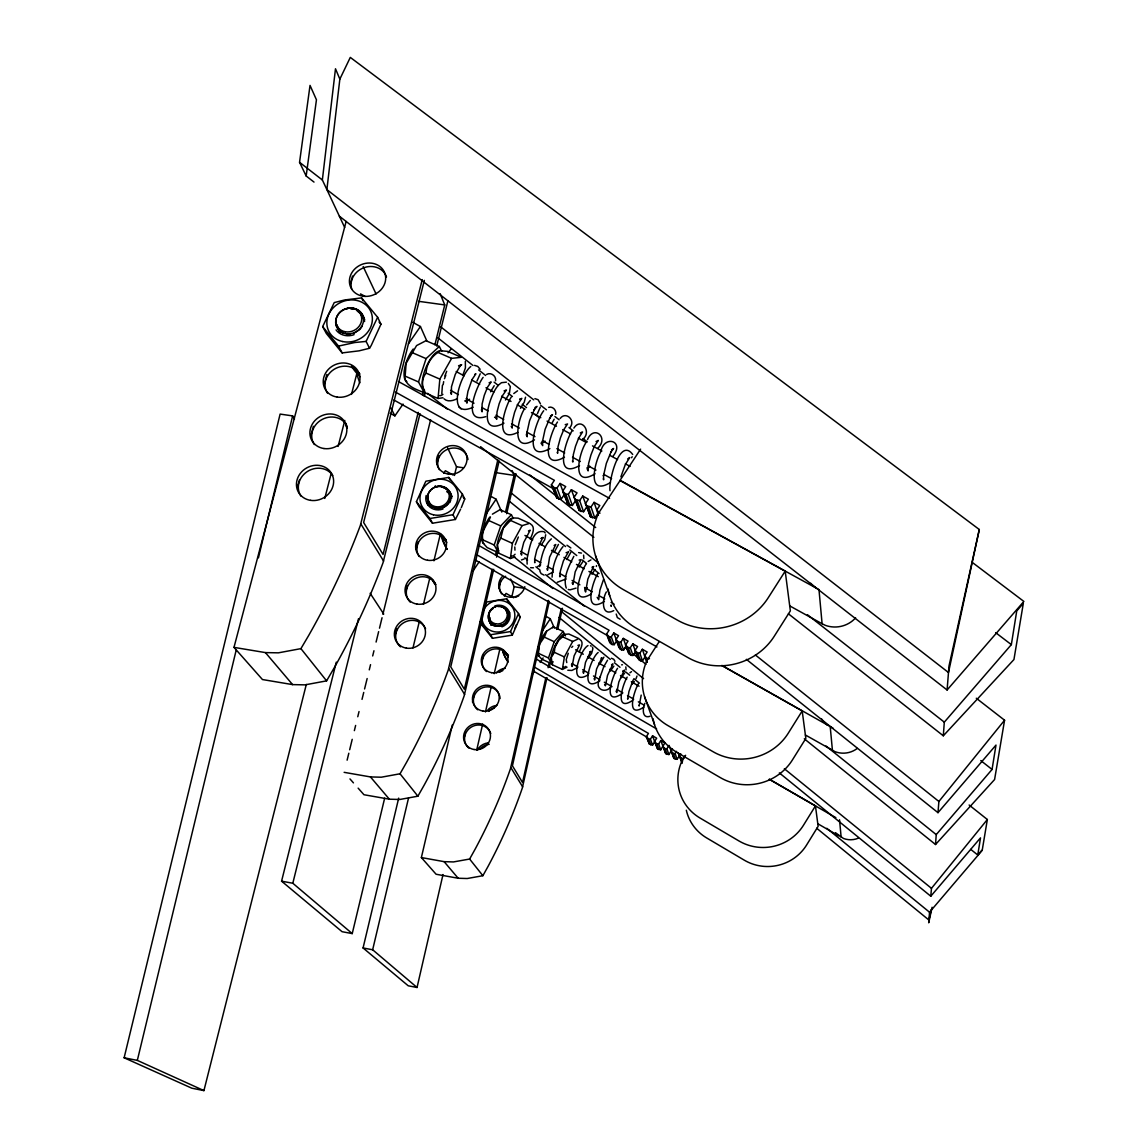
<?xml version="1.0" encoding="UTF-8"?>
<svg xmlns="http://www.w3.org/2000/svg" width="1148" height="1148" viewBox="0 0 1148 1148"><rect width="100%" height="100%" fill="white"/><g stroke="black" fill="none" stroke-linecap="round" stroke-linejoin="round"><path stroke-width="1.5" d="M441.808 393.664L442.411 385.312M583.873 558.703L583.586 555.115M552.69 654.719L552.719 653.083M592.856 648.764L591.593 653.456L588.12 658.235M526.946 559.406L527.162 564.099M626.033 669.858L625.832 666.888M562.62 636.81L563.697 634.457L568.863 634.012L578.865 638.618L572.694 641.459L564.386 656.957L562.362 669.428L552.346 664.778L551.255 657.589L554.297 652.294L554.929 647.4L558.789 640.225L562.62 636.81L572.694 641.459M552.346 664.778L552.446 663.228M943.312 735.796L944.302 722.164L1011.345 644.631L1016.741 610.951L1023.327 603.346L1013.942 659.54L943.312 735.796L788.418 613.836M804.303 738.824L935.52 844.512L936.237 834.61L992.059 769.447L995.99 745.081L937.988 812.669L746.358 659.339M982.2 850.395L929.55 912.23L928.703 922.805L932.09 907.264M339.377 216.197L947.1 689.991L948.994 666.012L979.301 529.515L350.298 57.4L339.851 79.112L326.879 189.607L948.478 672.513L979.301 529.515M937.988 812.669L938.892 801.476L1004.572 720.212L976.288 698.228M508.664 618.643L508.88 616.103M508.894 619.116L509.109 616.562L507.057 610.894M779.334 772.905L930.784 896.215L931.473 888.337L987.352 819.514L969.127 805.021M438.034 398.485L439.842 379.113L451.623 358.363L461.367 357.301L447.763 351.417L440.057 350.685L437.919 352.407C431.017 357.1 426.295 364.662 426.123 373.114C421.373 378.539 421.919 386.202 424.416 392.501L438.034 398.485L442.941 397.753M443.171 384.666L443.659 381.638M490.009 617.581L490.21 622.517M488.804 615.242L489.249 620.666M427.616 498.849L427.931 495.993M344.658 227.419L322.358 179.978L335.489 68.765L339.851 79.112M510.386 558.502L512.381 543.334L522.096 525.641L529.659 523.345L518.179 518.179L514.304 517.963L510.745 518.996L510.516 520.431L503.283 528.18L500.786 538.096L497.457 544.626L498.878 553.264L510.386 558.502L514.964 556.952M514.792 546.979L514.964 550.15M306.172 176.003L316.446 99.79L310.032 85.397L299.556 162.298L306.172 176.003L314.007 182.087M539.689 566.624C541.483 556.938 543.635 545.63 551.341 538.857M527.004 558.717C529.371 550.208 531.366 529.085 543.851 531.696M970.778 849.405L977.766 855.016L980.507 837.868L930.784 896.215M987.352 819.514L982.315 849.664L977.766 855.016M1004.572 720.212L994.599 779.521L935.52 844.512M599.371 680.003C594.607 688.743 604.766 693.894 610.636 687.221M636.996 676L636.049 678.669M596.314 566.466L596.486 565.605M545.774 678.138L522.541 782.491L512.424 765.816L549.318 601.351M548.098 667.706L549.261 662.482M556.608 629.434L561.257 608.569M452.269 725.005L421.373 857.556L436.096 874.245L458.167 878.249L467.222 878.521L482.877 875.709L488.029 866.453A511.118 455.813 -40.7 0 0 522.311 788.045L546.993 677.636M549.304 667.218L550.466 662.023M557.799 629.061L562.42 608.282M931.243 909.618L928.933 920.05L816.716 828.253M421.373 857.556L444.132 861.66L453.474 861.933L469.632 859.034L474.956 849.491A527.004 467.623 -40.4 0 0 510.458 768.715L548.371 600.39M398.686 798.118L363.069 947.961L408.243 985.802L417.04 987.481L443.013 874.532M476.664 750.247L482.648 724.144M485.446 711.975L491.028 687.609M494.214 673.689L499.796 649.337M511.764 597.147L514.161 586.714L510.573 579.051M464.466 736.743L465.256 733.271M472.474 702.102L474.468 693.449M481.686 662.267L483.279 655.336M498.892 587.805L500.499 580.874M492.248 569.236L464.352 689.187L450.748 666.859L499.136 461.022M495.491 555.331L496.697 550.122M505.594 511.879L514.089 475.372L512.151 470.651M358.133 788.145L363.959 794.732L389.359 799.195L399.805 799.482L417.886 796.195L423.928 785.562A588.034 511.678 -39.4 0 0 464.194 695.774L493.726 569.322M496.553 557.153L497.773 551.93M506.655 513.687L515.954 473.708M344.127 772.331L370.445 776.923L381.279 777.21L400.035 773.781L406.306 762.789A609.186 526.458 -39.1 0 0 448.28 669.887L497.816 459.903M417.04 987.481L372.655 949.769L408.53 798.032M412.979 647.903L419.264 621.771M423.454 604.35L429.739 578.233M433.915 560.812L440.201 534.681M454.436 475.459L456.531 466.748L447.605 447.792M336.292 662.123L281.576 881.176L342.075 931.702L352.235 933.597L384.666 798.147M600.06 677.162L603.733 666.758L607.536 660.2M306.301 684.481L203.928 1090.6L191.845 1088.204L124.127 1057.782L280.112 414.084L292.625 415.906L294.476 418.977M203.928 1090.6L137.329 1060.393L236.215 649.998M258.429 557.842L292.625 415.906M538.599 653.384L548.471 657.991L551.686 663.788L541.885 659.21L538.225 655.365L539.431 644.315L544.339 637.126L546.807 631.056L553.307 626.894L563.18 631.443L565.49 635.92M395.586 633.911L396.849 628.717M405.689 592.368L407.368 585.437M416.207 549.088L417.886 542.172M436.828 464.266L438.923 455.613M599.256 680.463L600.117 676.904M347.112 760.177L348.82 753.231M349.666 749.759L352.221 739.326M354.359 730.645L355.636 725.436M357.76 716.754L359.037 711.545M362.022 699.376L363.729 692.431M364.576 688.958L367.145 678.54M369.269 669.858L370.546 664.649M372.684 655.953L373.961 650.744M376.085 642.062L378.639 631.644M379.5 628.171L382.054 617.739M382.901 614.266L430.629 419.723M418.202 412.347L383.073 554.441L363.629 522.484L424.344 280.37M422.478 395.027L423.339 391.554M434.905 344.773L444.75 304.923L440.129 293.687M346.136 221.464L233.991 647.372L262.462 679.544L292.596 684.61L305.024 684.868L326.592 680.864L333.925 668.323A697.324 585.595 -38.1 0 0 383.073 562.62L420.024 413.667M424.301 396.318L425.162 392.846M436.728 346.007L447.864 300.905M352.235 933.597L292.812 883.243L358.492 618.7M233.991 647.372L265.418 652.595L278.39 652.839L300.919 648.634L308.625 635.576A727.373 604.752 -37.8 0 0 360.314 525.554L422.234 279.581M324.769 498.433L330.997 474.167M338.115 446.429L344.802 420.412M351.475 394.41L357.258 371.866M515.208 544.87L518.351 537.006M644.875 703.294C642.521 707.842 641.789 719.107 649.983 716.295M297.619 486.752L299.427 479.85M311.122 434.949L313.375 426.31M324.167 384.867L326.864 374.506M350.714 282.968L352.508 276.065M405.144 376.128L404.613 378.137C407.066 386.919 416.839 389.574 424.258 392.731L418.518 381.954L405.144 376.128L406.134 363.299L416.581 345.577L425.951 340.726L439.325 346.466L441.679 351.216M482.877 539.876L494.214 545.027L498.39 552.676L487.139 547.567L482.705 542.688L482.877 539.876C480.596 530.821 487.685 524.478 490.454 516.973M641.187 695.085L639.149 706.063L638.962 705.259M480.223 373.789L476.98 381.05M509.439 393.118L510.329 386.546L508.334 383.461M620.881 476.865L625.287 464.581L629.735 457.55L627.683 458.913M606.359 591.938C602.14 598.696 600.978 617.294 613.735 610.636M540.292 407.124L537.364 413.797M418.518 381.954L426.08 358.621L439.325 346.466M558.445 544.396L554.197 552.332M444.477 378.711L445.797 375.324M494.214 545.027L500.743 525.913L511.391 514.72L500.069 509.655L492.406 514.161M570.269 427.128C575.708 420.139 565.72 410.912 560.167 418.503M548.471 657.991L554.24 641.718L563.18 631.443M570.786 552.36L566.768 559.521M480.668 623.536L492.478 638.302L512.324 635.117L510.53 631.558L518.523 613.534L506.612 598.782L486.766 601.983L483.538 608.325M369.527 348.26L366.112 341.415L377.62 317.25L361.62 297.906L344.673 299.958L334.226 302.598L322.645 326.606L326.348 333.523L342.133 352.91L359.066 350.843L369.527 348.26L371.206 345.491L380.964 324.224L377.62 317.25M455.412 519.484L453.015 514.706L462.414 494.128L448.782 477.425L425.851 481.213L416.408 501.69L418.991 506.512L432.466 523.23L455.412 519.484L460.592 509.167M518.523 613.534L520.274 617.179L512.324 635.117M462.414 494.128L464.739 498.993L461.309 507.617M449.801 502.58L450.848 499.782M444.893 375.941L446.687 371.278M603.905 657.144L599.457 664.635M603.518 579.496L599.859 590.273L598.711 599.687L597.175 597.304M424.416 392.501L424.947 391.181M524.249 409.233C517.432 419.895 510.63 454.508 534.48 439.871M462.802 375.267L465.414 367.948L465.342 361.304M585.58 443.257C578.879 453.804 570.972 488.632 595.051 473.765M638.345 683.821C634.055 691.053 625.301 719.409 643.913 707.082M554.584 646.884L556.967 642.564M568.274 653.298L566.222 659.583L566.768 662.583M530.175 539.115C532.098 534.868 536.073 527.205 530.519 523.962M633.237 679.817L628.917 691.584L627.769 699.247L627.54 698.458M627.181 677.133C622.661 684.337 614.037 712.865 632.634 700.395M597.706 573.77C592.368 582.136 582.84 614.941 604.422 601.394M579.195 651.992C580.773 648.534 584.476 641.976 579.711 639.379M572.077 430.859C565.476 440.717 553.48 480.237 579.51 465.571M494.2 385.699L490.598 391.784M509.124 393.922L505.45 400.006M511.276 397.065C504.919 406.335 492.836 444.75 517.848 432.366M557.483 422.019C550.394 432.079 538.082 471.814 564.486 457.234M582.897 439.167C592.153 431.863 581.075 416.695 573.9 428.089M552.245 422.694L554.168 419.235M617.538 668.323C612.616 675.311 601.839 706.895 621.757 693.851M612.903 456.359C625.316 441.133 604.135 434.116 600.705 451.925C594.564 462.429 586.284 497.156 610.435 482.533M595.051 569.48L591.938 574.201M593.172 567.083L587.848 579.109L585.609 591.995L584.863 590.302M582.739 561.86L579.18 567.112M586.327 563.783C580.257 571.891 568.432 607.766 591.435 593.832M573.828 556.335C569.15 565.691 562.62 577.573 566.28 588.092M769.304 779.205L815.453 805.896L803.5 825.211A46.752 45.289 -9.2 0 1 738.996 840.982L699.72 817.85A47.226 45.59 -13.7 0 1 681.812 761.268L685.6 755.298M721.891 665.409L802.194 710.942L788.245 733.228A54.444 52.019 -11.6 0 1 713.095 751.725L667.519 725.349A54.946 52.263 -15.1 0 1 647.013 660.473L659.153 641.675M613.879 666.098L610.392 671.02M597.792 448.237C609.215 437.431 593.817 424.545 587.489 439.584M563.022 546.591C556.019 554.958 552.489 566.366 552.088 577.157M684.911 756.173L683.476 758.441L681.668 758.311L679.3 756.001M534.652 667.232L648.448 733.414L646.281 736.786L649.424 744.119L652.566 745.038L650.399 739.183L652.552 735.811L656.67 738.193L654.504 741.579L657.574 748.869L660.731 749.788L658.636 743.976L660.789 740.589L665.754 753.633L668.911 754.552L666.888 748.783L669.04 745.396L673.948 758.412L677.105 759.33L680.735 753.748M785.203 571.13L768.299 597.649A65.68 61.461 -13.2 0 1 677.564 620.221L622.862 589.34A66.225 61.605 -16 0 1 598.711 512.883L620.221 480.338L785.203 571.13L790.355 610.851L774.297 636.193A62.509 58.849 -12.8 0 1 687.953 657.603L635.82 627.942A63.04 59.022 -15.8 0 1 608.053 588.953M668.911 754.552L672.455 748.927M677.105 759.33L675.153 753.59L676.588 751.337M652.566 745.038L654.704 741.68L652.552 735.811M660.731 749.788L664.907 742.986L660.789 740.589M476.678 554.685L609.057 630.266L606.531 634.126L609.502 641.99L612.128 644.545L614.194 644.688L611.267 636.839L613.793 632.964L618.542 635.676L616.017 639.551L618.887 647.372L621.527 649.94L623.594 650.069L620.781 642.263L623.292 638.388L628.056 641.115L625.531 644.989L628.315 652.767L630.955 655.336L633.022 655.465L630.295 647.716L632.821 643.827L637.585 646.554L635.074 650.442L637.757 658.163L640.412 660.746L642.478 660.875L639.852 653.169L642.363 649.28L647.156 652.021L644.631 655.91L646.74 662.195M642.478 660.875L644.975 657.029L642.363 649.28M623.594 650.069L626.091 646.224L623.292 638.388M633.022 655.465L635.518 651.619L632.821 643.827M624.641 673.058L621.226 677.736M614.194 644.688L616.677 640.842L613.793 632.964M532.342 674.292L534.294 671.307M540.163 662.396L543.09 657.933M640.598 449.141L619.934 480.51L818.983 589.613L822.097 623.737L825.326 625.344A26.734 25.127 -5.3 0 0 855.619 617.839M542.545 630.496L550.279 618.772L545.702 616.146M395.457 392.085L554.398 480.323L551.356 484.887L556.852 498.089L561.171 499.251L556.995 488.015L560.052 483.452L565.691 486.594L562.649 491.157L568.016 504.316L572.35 505.479L568.317 494.314L571.36 489.737L579.209 510.559L583.557 511.735L579.654 500.614L582.71 496.036L590.445 516.815L594.793 517.992L597.807 513.457M583.557 511.735L586.556 507.201M594.793 517.992L591.033 506.942L594.09 502.35L599.787 505.507L596.745 510.114L599.988 513.185M543.693 410.769C535.686 420.584 521.967 463.763 549.878 448.581M561.171 499.251L564.17 494.745L560.052 483.452M504.345 596.013L506.081 593.401L513.701 597.778M572.35 505.479L575.349 500.959M473.12 570.829L479.118 561.903M486.135 514.017L496.094 499.222L491.488 496.639M443.688 473.206L445.381 470.723L453.058 475.042M390.263 413.294L394.898 415.877L403.034 404.082M526.616 404.914L530.29 400.451M631.515 457.736L632.204 456.746M408.444 343.797L420.426 326.52L412.749 322.33M506.254 623.264L507.76 621.097M483.107 377.376C476.65 385.929 461.08 424.329 485.733 416.667M497.988 385.728C489.321 395.271 476.463 437.732 503.972 423.167M362.022 326.419L359.898 329.361L353.742 333.422M520.446 408.301L524.277 402.187L525.54 397.208M541.182 545.156L544.697 539.775L545.702 534.753M632.333 684.064L634.313 681.51M448.05 352.852L451.336 348.662M552.59 627.784L553.307 626.894M515.079 554.24L513.63 555.589A3.961 3.731 -42.4 0 1 511.721 556.077M947.1 689.991L1023.873 601.437L972.399 562.491M568.647 551.528L563.41 560.884L560.353 571.173L559.923 576.813L559.564 575.966M571.718 647.415L572.752 646.267M513.787 393.549L517.547 390.808M470.795 366.528C460.204 374.521 445.553 419.881 473.206 407.196M498.648 384.953L501.432 382.7L506.455 382.169M589.885 651.763L590.66 651.404L585.48 662.439L583.557 673.288L582.926 671.637M493.052 608.54C487.125 612.128 487.297 620.307 491.545 625.186M588.163 561.487L590.962 559.894M593.789 566.495L591.966 567.27M629.951 672.814L631.515 671.652M599.859 680.75C578.664 694.526 590.646 658.048 598.151 652.495M442.898 394.367L441.923 395.07A4.721 4.348 -40.1 0 1 439.655 395.687M565.849 666.371L565.146 666.873A3.43 3.272 -45.2 0 1 563.481 667.289M568.002 552.217L566.093 552.676M566.151 578.979L557.239 582.28M428.434 502.25L427.314 503.742M588.45 674.637C567.37 687.638 579.553 650.141 588.006 645.563M577.214 667.806L571.833 670.446L567.815 670.26M587.231 587.618L584.748 589.053L585.451 588.766M499.021 626.349C505.235 625.832 510.229 619.231 508.191 613.147L509.439 612.429A11.724 10.963 -23.2 0 0 494.903 605.886L495.448 607.378M508.421 613.62L509.683 612.889L508.191 613.147M553.336 572.02L547.854 574.674M537.694 566.495L540.679 564.845M589.986 466.346L587.015 467.954L587.862 467.58M601.136 658.134L601.896 657.732L596.587 668.968L594.65 679.989L594.119 678.468M576.081 588.12L570.068 589.828M545.056 441.09L542.043 442.64L542.889 442.296M562.362 669.428L567.04 667.16M469.618 399.274L464.911 401.011M526.458 434.059L527.262 433.671M457.306 398.629C453.388 400.695 447.634 402.317 444.032 398.815M481.729 408.788L482.547 408.473M622.876 671.25L624.225 670.317L618.829 681.984L616.792 692.56L616.017 691.139M521.465 559.951L524.119 559.033M611.554 664.721L612.96 663.903L607.507 675.426L605.427 685.787L604.594 684.423M322.645 326.606L338.531 346.093L354.804 342.52L366.112 341.415M486.652 374.406C491.014 371.966 496.338 375.984 495.592 380.806M489.077 382.815L491.157 381.94L487.498 387.22L484.255 395.414L482.103 404.024L482.074 411.816L481.371 409.822M416.408 501.69L429.955 518.494L453.015 514.706M554.14 545.472L555.79 544.511L549.605 557.139L547.539 570.283L546.936 568.561M611.482 449.844L613.577 448.509L610.793 452.312L611.181 451.566L606.331 463.405L603.461 475.932L603.547 475.129L603.618 479.778L603.389 478.702M480.165 621.642L490.583 634.744L510.53 631.558M548.687 407.368C552.719 405.918 556.708 410.424 555.718 414.371M550.452 416.006L552.475 414.672L549.591 418.346L549.978 417.614L545.113 429.28L542.416 441.722L542.502 440.932L542.717 445.639L540.995 443.085M345.706 308.941L348.117 308.425M474.841 374.291L475.903 373.803L472.058 379.529L467.939 391.325L466.576 399.145L466.662 398.385L466.992 403.149L466.203 401.226L467.121 402.073L465.327 400.882M541.225 538.254L542.918 537.436L536.848 549.806L534.652 559.062L534.796 562.735L534.566 561.846M534.911 407.583L536.991 406.378L534.064 409.951L534.509 409.233L529.601 420.685L526.903 432.925L526.932 432.136L527.19 436.771L526.301 434.819M596.056 441.521L598.28 440.43L594.205 446.687L590.947 454.924L588.623 463.476L588.12 470.895L587.202 468.915M427.96 504.976L430.041 505.335M528.439 530.921L530.161 530.204L523.775 542.373L521.436 551.542L521.623 555.087L520.905 553.436M577.903 645.42L579.553 644.989L574.115 655.852L572.091 666.486L571.46 664.807M580.271 432.94L582.538 431.978L578.635 438.163L575.507 446.271L573.311 454.708L572.823 462.056L572.45 461.022M519.685 399.317L521.823 398.342L517.734 404.326L514.591 412.319L512.467 420.685L512.209 428.089L511.19 426.31M578.635 552.604L581.476 553.092M579.123 560.081L581.046 559.636L575.191 571.819L572.981 584.447L572.106 582.84M621.599 664.836L622.446 664.764M504.245 390.822L506.426 390.004L502.322 395.902L499.15 403.766L497.027 412.003L496.74 419.321L495.62 417.513M533.49 567.801L530.563 567.7M565.218 424.66L567.557 423.956L563.611 429.926L560.396 437.905L558 446.759L557.655 453.302L557.196 452.312M346.553 334.255L350.154 334.283M439.612 508.55L436.584 508.507L431.275 506.211M495.219 417.37L496.266 417.398L494.587 417.312M349.308 308.166C356.397 307.305 362.596 312.443 364.447 319.115M350.987 309.099L353.397 309.171M474.569 365.365L477.755 366.427L480.151 369.283M551.356 484.887L554.513 487.886L556.995 488.015M562.649 491.157L565.821 494.171L568.317 494.314M571.36 489.737L577.028 492.879L573.986 497.457L575.263 499.423L579.654 500.614M582.71 496.036L588.393 499.193L585.351 503.785L586.628 505.751L591.033 506.942M606.531 634.126L609.186 636.71L611.267 636.839M616.017 639.551L618.686 642.134L620.781 642.263M625.531 644.989L628.214 647.587L630.295 647.716M635.074 650.442L637.757 653.04L639.852 653.169M649.467 658.665L647.357 658.536L644.631 655.91M646.281 736.786L648.591 739.054L650.399 739.183M654.504 741.579L656.828 743.847L658.636 743.976M662.755 746.372L665.079 748.654L666.888 748.783M671.02 751.179L673.345 753.461L675.153 753.59M534.911 398.6L538.111 399.734L540.435 403.78M458.554 365.753L461.654 364.734L459.358 366.585L460.147 365.954L455.297 374.32L451.465 386.862L451.437 394.367L450.59 392.458M418.633 301.321L444.75 304.923M456.531 466.748L463.505 467.796M494.903 472.502L514.089 475.372M514.161 586.714L524.55 588.35M281.576 881.176L292.812 883.243M363.069 947.961L372.655 949.769M124.127 1057.782L137.329 1060.393M566.983 545.214L570.872 547.969M611.454 658.278L613.735 659.253L614.969 661.334M544.123 575.119L541.139 573.641L539.89 571.245M496.41 626.291L491.789 624.254L489.852 621.958M442.023 487.01L447.376 489.378L449.327 491.488M568.231 589.412L569.121 589.742M620.121 619.202L617.337 617.567L616.203 614.051M590.474 645.75L591.234 646.08M412.649 352.823L426.08 358.621M437.919 352.407L451.623 358.363M426.123 373.114L439.842 379.113M510.516 520.431L522.096 525.641M489.364 520.79L500.743 525.913M500.786 538.096L512.381 543.334M554.297 652.294L564.386 656.957M544.339 637.126L554.24 641.718M722.035 665.639L833.032 728.148M802.194 710.942L805.379 734.993L835.113 751.71A22.3 21.353 -2.2 0 0 857.226 748.453M835.443 832.687L843.464 838.456A19.243 18.641 2.1 0 0 858.216 838.212M822.097 623.737L789.724 605.886M360.529 293.902L365.136 296.414M456.186 371.536L464.022 375.812M471.857 380.088L479.692 384.35M485.963 387.78L493.798 392.042M501.619 396.318L511.032 401.441M517.289 404.871L525.124 409.147M531.395 412.562L540.794 417.685M547.065 421.101L556.464 426.238M562.735 429.653L570.57 433.93M578.405 438.192L586.226 442.468M592.497 445.883L601.896 451.021M609.731 455.297L617.567 459.559M625.402 463.835L630.109 466.404M450.576 390.349L458.382 394.639M466.203 398.93L474.024 403.206M481.844 407.497L488.087 410.927M495.907 415.217L503.728 419.494M511.534 423.784L519.355 428.075M527.176 432.366L534.997 436.642M542.803 440.932L549.06 444.362M556.88 448.653L564.687 452.943M572.508 457.22L580.328 461.51M588.135 465.801L595.956 470.077M603.776 474.368L611.597 478.659M398.485 381.552L609.574 498.376M393.821 399.978L553.939 489.048M524.937 535.442L532.744 539.833M538.986 543.348L545.228 546.85M551.471 550.366L559.277 554.757M563.955 557.383L571.761 561.774M576.454 564.414L584.246 568.805M588.938 571.431L598.309 576.698M520.661 551.384L526.889 554.914M534.681 559.306L540.923 562.836M547.151 566.351L553.379 569.867M559.621 573.383L565.849 576.913M572.077 580.429L579.869 584.834M584.547 587.475L592.339 591.866M598.567 595.396L604.795 598.912M611.037 602.427L614.151 604.192M478.587 545.357L656.943 646.955M474.741 559.693L607.364 635.518M575.564 649.768L583.313 654.216M587.963 656.886L594.147 660.43M598.797 663.099L604.996 666.658M609.645 669.327L615.83 672.871M620.48 675.541L626.679 679.099M631.314 681.754L639.063 686.203M571.804 663.501L577.989 667.074M582.624 669.743L588.824 673.302M593.459 675.971L599.643 679.544M604.293 682.213L612.028 686.662M616.663 689.345L622.862 692.904M627.497 695.573L633.682 699.146M638.331 701.815L644.516 705.374M769.404 779.363L835.859 817.649M815.453 805.896L817.792 823.747L838.93 835.945M535.944 658.88L656.599 728.908M533.303 671.006L647.544 737.518M343.18 333.365L338 329.261M356.813 310.132L362.065 314.337M357.258 311.022L362.51 315.241M446.744 491.602L451.178 495.233M491.545 623.78L496.166 625.832L501.375 625.273L501.934 626.822A11.724 10.992 -28.1 0 0 509.454 612.415M494.171 626.033L490.339 622.876M995.675 632.663L1011.345 644.631M299.556 162.298L322.358 179.978M440.602 326.75L533.72 399.848M540.78 405.387L546.419 409.822M554.886 416.466L559.119 419.795M568.992 427.544L573.225 430.859M583.112 438.622L587.346 441.937M807.431 614.725L944.302 722.164M980.794 760.579L992.059 769.447M437.79 337.785L472.99 365.495M478.63 369.929L485.661 375.482M494.114 382.126L498.332 385.455M508.191 393.219L512.424 396.548M522.283 404.297L526.501 407.626M534.954 414.284L539.173 417.614M427.587 393.348L447.203 409.004M529.845 474.971L595.683 527.535M755.384 654.991L938.892 801.476M480.582 446.687L593.875 537.35M510.616 492.506L598.524 563.166M826 745.999L936.237 834.61M509.755 501.59L565.591 546.563M569.781 549.935L576.77 555.56M582.352 560.052L586.542 563.424M593.516 569.049L599.098 573.555M524.794 557.77L527.563 560.023M535.901 566.782L540.062 570.169M545.616 574.689L584.476 606.273M784.342 768.744L931.473 888.337M513.974 556.852L552.862 588.522M625.115 647.343L627.899 649.61M633.452 654.13L645.951 664.305M561.645 611.712L643.554 678.626M826.818 828.311L929.55 912.23M559.062 617.437L610.306 659.368M614.467 662.769L620.006 667.304M625.545 671.838L629.707 675.239M633.854 678.64L639.407 683.175M458.712 406.765L459.516 407.483M460.276 408.171L461.08 408.903M340.712 332.547L336.551 326.348L336.034 323.119M360.659 313.691L362.955 316.145M361.103 314.581L363.385 317.035M361.534 315.485L363.83 317.924M361.979 316.374L364.275 318.828M362.424 317.264L364.705 319.718M429.352 504.144L431.591 506.828M447.691 490.009L449.643 492.119M447.993 490.626L450.26 493.367M448.61 491.889L450.561 493.999L451.135 496.869M448.925 492.506L450.877 494.616M449.542 493.755L451.48 495.864M449.844 494.372L451.781 496.481C450.159 488.015 440.043 483.308 432.853 488.259A11.867 10.849 -25.5 0 0 431.835 506.354A11.867 10.849 -25.5 0 0 450.145 499.882A11.867 10.849 -25.5 0 0 438.636 486.221L435.637 486.91L435.307 485.748M490.583 623.335L492.262 625.172M505.823 609.975L509.339 615.486M506.053 610.449L507.99 612.774M506.971 612.314L508.679 614.18M507.201 612.788L508.908 614.639M379.07 322.086L380.964 324.224M349.968 778.918L353.455 782.879M463.103 497.084L464.739 498.993M265.418 652.595L292.596 684.61M370.445 776.923L389.359 799.195M444.132 861.66L458.167 878.249M518.824 615.457L520.274 617.179M544.626 532.227L545.228 532.959M300.919 648.634L326.592 680.864M400.035 773.781L417.886 796.195M469.632 859.034L482.877 875.709M370.158 593.301L383.733 614.051M448.724 668.552L464.639 694.483M510.846 767.553L522.684 786.911M360.874 523.976L383.619 561.114M338.531 346.093L342.133 352.91M429.955 518.494L432.466 523.23M490.583 634.744L492.478 638.302M511.391 514.72L512.984 517.877M390.837 407.899L394.898 415.877M428.104 501.633L430.959 507.229M339.851 332.805L336.952 324.898M506.612 598.782L508.406 602.485M361.62 297.906L362.998 300.733M448.782 477.425L449.987 479.893M610.894 605.498L611.281 606.345L611.08 605.053M363.199 266.609L376.07 293.96M420.426 326.52L426.783 340.87M496.094 499.222L501.791 512.065M550.279 618.772L554.341 627.97M592.44 647.185L592.755 647.946M609.186 636.71L612.128 644.545M647.228 738.25L649.424 744.119M552.633 486.838L556.852 498.089M607.608 635.805L610.564 643.655M648.591 739.054L650.773 744.909M554.513 487.886L558.703 499.122M617.107 641.23L619.963 649.036M565.821 494.171L569.882 505.35M618.686 642.134L621.527 649.94M655.451 743.043L657.574 748.869M563.926 493.123L568.016 504.316M656.828 743.847L658.938 749.658M644.602 696.75L654.518 724.575M626.621 646.668L629.377 654.432M628.214 647.587L630.955 655.336M595.525 555.718L609.717 595.726M663.702 747.85L665.754 753.633M575.263 499.423L579.209 510.559M665.079 748.654L667.117 754.437M577.157 500.485L581.089 511.592M586.628 505.751L590.445 516.815M636.164 652.136L638.833 659.842M588.537 506.813L592.325 517.863M637.757 653.04L640.412 660.746M671.967 752.658L673.948 758.412M673.345 753.461L675.311 759.215M645.721 657.603L647.285 662.209M680.247 757.493L682.17 763.205L678.281 753.088M594.09 502.35L598.424 515.122M681.668 758.311L682.615 761.167M632.692 454.479C619.475 436.369 608.282 482.103 610.033 490.713M450.92 494.673L451.752 498.117M450.303 493.425C452.24 499.351 448.308 505.838 442.611 507.861L442.941 509.023A13.575 12.312 -27.3 0 1 426.339 501.877A13.575 12.298 -24.6 0 1 426.181 495.448M490.497 621.455L490.928 623.895M490.009 620.537L490.698 623.436M489.292 619.145L489.966 622.058M489.048 618.686L489.479 621.125M364.002 318.211L364.576 321.526M363.557 317.322L364.131 320.622M363.112 316.418L363.701 319.732M429.883 503.197L430.356 505.952M428.591 500.715L429.079 503.484M805.379 734.993L805.824 738.465L792.436 759.904A52.248 50.125 -11.1 0 1 720.327 777.612L676.559 752.141A52.751 50.383 -14.8 0 1 653.083 718.792M817.792 823.747L818.122 826.33L806.599 845A45.131 43.854 -8.4 0 1 744.335 860.196L706.407 837.782A45.59 44.155 -13.3 0 1 686.317 810.23M839.532 819.758L841.14 837.236M830.219 726.756L832.429 750.333M439.34 469.661A15.426 14.049 -24.3 0 1 448.423 448.968A15.426 14.049 -24.3 0 1 467.982 459.53M434.633 583.801A15.111 13.948 -27.2 0 1 433.04 580.529M410.209 602.126A15.713 14.508 -28.8 0 1 412.476 580.328A15.713 14.508 -28.8 0 1 434.848 582.897M419.178 556.522A15.613 14.364 -27.1 0 1 425.894 535.111A15.613 14.364 -27.1 0 1 446.931 542.76M435.953 584.476A15.139 13.991 -27.2 0 1 432.308 579.625M400.523 646.855A15.814 14.666 -30.6 0 1 402.46 623.522A15.814 14.666 -30.6 0 1 425.592 628.846M827.737 725.364A23.118 22.056 -3 0 1 821.681 719.007M449.672 494.601A11.796 10.791 -25.6 0 1 451.724 496.567M815.998 587.977A27.925 26.117 -5.9 0 1 810.761 583.284M300.948 496.094A18.971 17.134 -29.4 0 1 307.305 471.555A18.971 17.134 -29.4 0 1 332.733 475.416M351.79 289.239A18.425 16.273 -23.9 0 1 364.045 267.671A18.425 16.273 -23.9 0 1 386.503 276.941M314.337 444.563A18.827 16.919 -27.8 0 1 322.028 419.508A18.827 16.919 -27.8 0 1 347.313 426.669M327.625 393.377A18.684 16.703 -26.3 0 1 333.824 369.498A18.684 16.703 -26.3 0 1 358.951 373.1M347.213 428.104A18.009 16.201 -26.5 0 1 345.491 422.722M497.916 606.546A10.246 9.557 -26.2 0 1 507.99 618.614A10.246 9.557 -26.2 0 1 492.176 624.196A10.246 9.557 -26.2 0 1 492.923 608.311M491.301 624.742A10.188 9.514 -26.2 0 1 490.713 622.316M516.471 624.584A16.617 15.512 -26.2 0 1 514.72 628.43M482.547 612.487A16.718 15.598 -26.2 0 1 509.368 603.862A16.718 15.598 -26.2 0 1 504.847 630.396A16.718 15.598 -26.2 0 1 481.859 616.576M477.668 709.78A13.561 12.757 -29.8 0 1 481.127 688.355A13.561 12.757 -29.8 0 1 500.098 698.587M488.718 711.401A13.173 12.441 -30 0 1 494.386 707.642M487.843 709.909A13.202 12.456 -30 0 1 496.854 705.417M524.808 586.7A13.374 12.441 -24.6 0 1 505.809 596.171A13.374 12.441 -24.6 0 1 502.164 576.683M468.843 748.109A13.633 12.872 -32 0 1 470.795 727.373A13.633 12.872 -32 0 1 490.77 733.529M490.038 623.378A13.446 12.556 -26.1 0 1 490.339 620.064M490.928 625.1A13.417 12.528 -26.1 0 1 491.244 621.786M501.619 593.803A13.346 12.413 -24.6 0 1 505.665 576.253M486.479 671.551A13.489 12.642 -27.8 0 1 488.374 651.217A13.489 12.642 -27.8 0 1 508.191 657.173M477.281 750.204A13.274 12.571 -32.3 0 1 488.316 742.871M515.682 597.376A13.001 12.126 -24.7 0 1 518.709 595.869M496.338 672.785A13.13 12.355 -28 0 1 505.321 668.308M480.165 748.812A13.245 12.542 -32.3 0 1 489.206 744.291M499.796 672.14A13.102 12.327 -28 0 1 502.838 670.619M446.242 539.833A49.78 45.676 -24.1 0 1 440.401 534.15M445.496 540.981A49.594 45.518 -24.1 0 1 441.133 536.216M447.046 549.418A47.943 44.155 -24.2 0 1 443.343 540.708M447.031 548.916A48.13 44.298 -24.2 0 1 440.875 534.408M483.796 543.406A17.478 6.17 -65.9 0 1 482.476 533.203A17.478 6.17 -65.9 0 1 489.665 517.188M498.691 550.437A17.507 5.31 -65.9 0 1 500.987 532.256A17.507 5.31 -65.9 0 1 513.027 518.494M539.072 655.781A15.125 4.721 -65.1 0 1 537.623 653.226M538.225 647.63A15.125 4.721 -65.1 0 1 546.491 631.17M508.062 662.138A41.586 39.032 -24.6 0 1 502.924 650.729M507.603 660.889A41.715 39.147 -24.6 0 1 502.924 652.294M508.478 655.063A43.036 40.28 -24.4 0 1 503.183 650.227M506.483 654.747A42.892 40.151 -24.5 0 1 502.652 650.529M553.279 661.894A15.139 3.989 -65.2 0 1 552.059 662.08M551.27 661.334A15.139 3.989 -65.2 0 1 556.149 643.583A15.139 3.989 -65.2 0 1 565.275 635.274M424.416 389.617A20.965 7.519 -67.2 0 1 425.406 368.924A20.965 7.519 -67.2 0 1 439.526 350.958M406.837 381.61A20.908 8.538 -67.5 0 1 404.656 368.164A20.908 8.538 -67.5 0 1 413.223 349.006M359.912 382.786A57.271 51.258 -23.8 0 1 356.77 373.028M359.941 373.932A59.481 53.009 -23.7 0 1 352.479 366.399M360.099 376.659A59.208 52.808 -23.7 0 1 351.561 366.226M354.072 334.685A16.273 14.278 -26.1 0 1 336.063 329.921M624.412 670.461L623.034 671.408L624.412 670.461M543.09 537.623L541.368 538.469L543.09 537.623M520.905 399.016L519.843 399.432L520.848 399.188M505.479 390.636L504.388 390.994L505.421 390.765M435.695 506.699A10.978 10.031 -25.5 0 0 448.911 493.324A10.978 10.031 -25.5 0 0 430.816 489.981A10.978 10.031 -25.5 0 0 435.695 506.699M448.38 474.067A15.469 14.077 -24.2 0 0 466.318 454.723A15.469 14.077 -24.2 0 0 440.574 450.934A15.469 14.077 -24.2 0 0 448.38 474.067M417.011 604.106A15.756 14.551 -28.7 0 0 435.307 584.189A15.756 14.551 -28.7 0 0 409.19 580.084A15.756 14.551 -28.7 0 0 417.011 604.106M427.573 560.267A15.656 14.393 -27.1 0 0 445.768 540.55A15.656 14.393 -27.1 0 0 419.766 536.547A15.656 14.393 -27.1 0 0 427.573 560.267M406.378 648.132A15.857 14.694 -30.6 0 0 424.817 628.028A15.857 14.694 -30.6 0 0 398.557 623.809A15.857 14.694 -30.6 0 0 406.378 648.132M495.663 623.809A9.471 8.84 -26.1 0 0 507 612.142A9.471 8.84 -26.1 0 0 491.315 609.1A9.471 8.84 -26.1 0 0 495.663 623.809M433.456 514.792A19.373 17.708 -25.5 0 0 457.621 491.961A19.373 17.708 -25.5 0 0 426.051 484.93A19.373 17.708 -25.5 0 0 433.456 514.792M345.333 331.772A13.159 11.667 -25 0 0 361.29 315.987A13.159 11.667 -25 0 0 339.765 312.299A13.159 11.667 -25 0 0 345.333 331.772M363.313 296.227A18.483 16.316 -23.9 0 0 384.939 273.497A18.483 16.316 -23.9 0 0 354.359 269.407A18.483 16.316 -23.9 0 0 363.313 296.227M310.591 500.356A19.028 17.177 -29.4 0 0 332.906 476.549A19.028 17.177 -29.4 0 0 301.623 471.857A19.028 17.177 -29.4 0 0 310.591 500.356M337.268 397.093A18.755 16.746 -26.3 0 0 359.224 373.832A18.755 16.746 -26.3 0 0 328.299 369.441A18.755 16.746 -26.3 0 0 337.268 397.093M323.966 448.538A18.885 16.962 -27.8 0 0 346.108 425.018A18.885 16.962 -27.8 0 0 315.011 420.484A18.885 16.962 -27.8 0 0 323.966 448.538M482.906 711.057A13.589 12.786 -29.8 0 0 498.605 693.708A13.589 12.786 -29.8 0 0 475.961 689.977A13.589 12.786 -29.8 0 0 482.906 711.057M474.081 749.515A13.661 12.901 -31.9 0 0 489.866 732.037A13.661 12.901 -31.9 0 0 467.121 728.205A13.661 12.901 -31.9 0 0 474.081 749.515M491.717 672.714A13.518 12.671 -27.8 0 0 507.316 655.508A13.518 12.671 -27.8 0 0 484.772 651.863A13.518 12.671 -27.8 0 0 491.717 672.714M342.692 341.544A23.218 20.578 -25 0 0 371.852 314.581A23.218 20.578 -25 0 0 334.283 306.76A23.218 20.578 -25 0 0 342.692 341.544M346.309 333.709A14.235 12.614 -25 0 0 362.983 316.145A14.235 12.614 -25 0 0 339.492 312.916A14.235 12.614 -25 0 0 346.309 333.709"/></g></svg>
